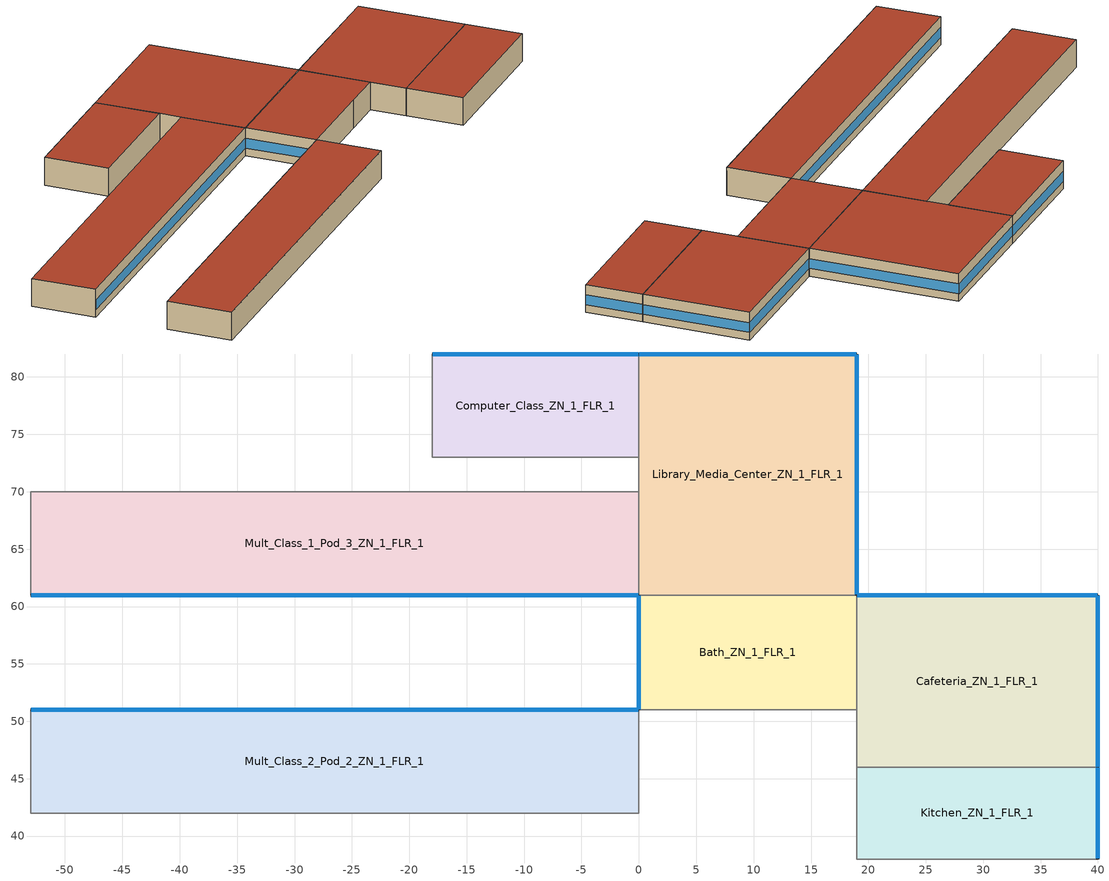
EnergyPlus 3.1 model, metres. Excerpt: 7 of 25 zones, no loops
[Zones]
Mult_Class_2_Pod_2_ZN_1_FLR_1
 floor ground (Unheated - 4in Slab with Carpet_Ext-slab): -53,51 0,51 0,42 -53,42 z0
 wall outside (Steel-Framed_R-13_Ext-wall): 0,51 -53,51 z0:4
 wall to Corridor_Pod_2_ZN_1_FLR_1 (Standard_Int-Wall): -53,42 0,42 z0:4
 wall to Main_Corridor_ZN_1_FLR_1 (Standard_Int-Wall): 0,42 0,51 z0:4
 wall to Corner_Class_2_Pod_2_ZN_1_FLR_1 (Standard_Int-Wall): -53,51 -53,42 z0:4
 window (std_window_UValue_3.237_SHGC_0.39_VT_0.622): -0.05,51 -52.95,51 z1.1:2.5
 roof outside (IEAD_R-15 ci_Roof): -53,42 0,42 0,51 -53,51 z4
Mult_Class_1_Pod_3_ZN_1_FLR_1
 floor ground (Unheated - 4in Slab with Carpet_Ext-slab): -53,70 0,70 0,61 -53,61 z0
 wall outside (Steel-Framed_R-13_Ext-wall): -53,61 0,61 z0:4
 wall to Library_Media_Center_ZN_1_FLR_1 (Standard_Int-Wall): 0,61 0,70 z0:4
 wall to Corridor_Pod_3_ZN_1_FLR_1 (Standard_Int-Wall): 0,70 -53,70 z0:4
 wall to Corner_Class_1_Pod_3_ZN_1_FLR_1 (Standard_Int-Wall): -53,70 -53,61 z0:4
 window (std_window_UValue_3.237_SHGC_0.25_VT_0.318): -52.95,61 -0.05,61 z1.1:2.5
 roof outside (IEAD_R-15 ci_Roof): -53,61 0,61 0,70 -53,70 z4
Computer_Class_ZN_1_FLR_1
 floor ground (Unheated - 4in Slab with Carpet_Ext-slab): -18,82 0,82 0,73 -18,73 z0
 wall outside (Steel-Framed_R-13_Ext-wall): 0,82 -18,82 z0:4
 wall to Corridor_Pod_3_ZN_1_FLR_1 (Standard_Int-Wall): -18,73 0,73 z0:4
 wall to Library_Media_Center_ZN_1_FLR_1 (Standard_Int-Wall): 0,73 0,82 z0:4
 wall to Mult_Class_2_Pod_3_ZN_1_FLR_1 (Standard_Int-Wall): -18,82 -18,73 z0:4
 window (std_window_UValue_3.237_SHGC_0.39_VT_0.622): -0.05,82 -17.95,82 z1.1:2.51
 roof outside (IEAD_R-15 ci_Roof): -18,73 0,73 0,82 -18,82 z4
Bath_ZN_1_FLR_1
 floor ground (Unheated - 4in Slab with Carpet_Ext-slab): 0,61 19,61 19,51 0,51 z0
 wall outside (Steel-Framed_R-13_Ext-wall): 0,61 0,51 z0:4
 wall to Main_Corridor_ZN_1_FLR_1 (Standard_Int-Wall): 0,51 13,51 z0:4
 wall to Mech_ZN_1_FLR_1 (Standard_Int-Wall): 13,51 19,51 z0:4
 wall to Cafeteria_ZN_1_FLR_1 (Standard_Int-Wall): 19,51 19,61 z0:4
 wall to Library_Media_Center_ZN_1_FLR_1 (Standard_Int-Wall): 19,61 0,61 z0:4
 window (std_window_UValue_3.237_SHGC_0.25_VT_0.318_west): 0,60.95 0,51.05 z1.1:2.51
 roof outside (IEAD_R-15 ci_Roof): 0,51 19,51 19,61 0,61 z4
Kitchen_ZN_1_FLR_1
 floor ground (Unheated - 4in Slab with Carpet_Ext-slab): 19,46 40,46 40,38 19,38 z0
 wall outside (Steel-Framed_R-13_Ext-wall): 40,38 40,46 z0:4
 wall to Gym_ZN_1_FLR_1 (Standard_Int-Wall): 19,38 40,38 z0:4
 wall to Cafeteria_ZN_1_FLR_1 (Standard_Int-Wall): 40,46 19,46 z0:4
 wall to Mech_ZN_1_FLR_1 (Standard_Int-Wall): 19,46 19,38 z0:4
 window (std_window_UValue_3.237_SHGC_0.25_VT_0.318_east): 40,38.05 40,45.95 z1.1:2.52
 roof outside (IEAD_R-15 ci_Roof): 19,38 40,38 40,46 19,46 z4
Cafeteria_ZN_1_FLR_1
 floor ground (Unheated - 4in Slab with Carpet_Ext-slab): 19,61 40,61 40,46 19,46 z0
 wall outside (Steel-Framed_R-13_Ext-wall): 40,46 40,61 19,61 z0:4
 wall to Mech_ZN_1_FLR_1 (Standard_Int-Wall): 19,51 19,46 z0:4
 window (std_window_UValue_3.237_SHGC_0.25_VT_0.318_east): 40,46.05 40,60.95 z1.1:2.51
 window (std_window_UValue_3.237_SHGC_0.39_VT_0.622): 39.95,61 19.05,61 z1.1:2.51
 roof outside (IEAD_R-15 ci_Roof): 19,46 40,46 40,61 19,61 z4
Library_Media_Center_ZN_1_FLR_1
 floor ground (Unheated - 4in Slab with Carpet_Ext-slab): 0,82 19,82 19,61 0,61 z0
 wall outside (Steel-Framed_R-13_Ext-wall): 19,61 19,82 0,82 z0:4
 wall to Corridor_Pod_3_ZN_1_FLR_1 (Standard_Int-Wall): 0,73 0,70 z0:4
 window (std_window_UValue_3.237_SHGC_0.25_VT_0.318_east): 19,61.05 19,81.95 z1.1:2.51
 window (std_window_UValue_3.237_SHGC_0.39_VT_0.622): 18.95,82 0.05,82 z1.1:2.51
 roof outside (IEAD_R-15 ci_Roof): 0,61 19,61 19,82 0,82 z4
[Building]
Benchmark Primary School New V1.1_3.1: North Axis=0; Terrain=City; Loads Convergence Tolerance Value=0.04; Temperature Convergence Tolerance Value=0.2; Solar Distribution=FullInteriorAndExterior; Maximum Number of Warmup Days=25
[Site:Location]
USA CA-LOS ANGELES: Latitude {deg}=33.92; Longitude {deg}=-118.4; Time Zone {hr}=-8; Elevation {m}=32
[Site:GroundTemperature:BuildingSurface]
20.133, 20.114, 20.098, 20.195, 20.555, 20.958, 22.367, 22.7, 22.775, 21.957, 20.592, 20.216
[Site:WaterMainsTemperature]
Calculation Method=CORRELATION; Annual Average Outdoor Air Temperature {C}=16.64; Maximum Difference In Monthly Average Outdoor Air Temperatures {deltaC}=6.8
[SizingPeriod:DesignDay] Barometric Pressure {Pa}=100941; Rain {0-no,1-yes}=0; Snow on ground {0-no,1-yes}=0; Day of Month=21; Daylight Savings Time Indicator=0; Humidity Indicating Type=WetBulb
Name | Maximum Dry-Bulb Temperature {C} | Daily Temp Range {C} | Humidity Indicating Conditions at Maximum Dry-Bulb | Wind Speed {m/s} design conditions vs. traditional 6.71 m/s (15 mph) | Wind Direction {Degrees; N=0, S=180} | Clearness {0.0 to 1.1} | Month | Day Type | Wind Speed {m/s} design conditions vs. traditional 3.35 m/s (7mph)
LOS_ANGELES Ann Htg 99.6% Condns DB | 6.6 | 0 | 6.6 | 2.5 | 80 | 0 | 1 | WinterDesignDay
LOS_ANGELES Ann Clg .4% Condns DB=>MWB | 29 | 6 | 17.9 |  | 250 | 1 | 8 | SummerDesignDay | 4.2
LOS_ANGELES Ann Clg .4% Condns WB=>MDB | 25.5 | 6 | 21.1 |  | 250 | 1 | 8 | SummerDesignDay | 4.2
[WindowMaterial:Glazing] Optical Data Type=SpectralAverage; Thickness=0.003; Infrared Transmittance at Normal Incidence=0; Front Side Infrared Hemispherical Emissivity=0.9; Back Side Infrared Hemispherical Emissivity=0.9; Conductivity=0.0199; Dirt Correction Factor for Solar and Visible Transmittance=1; Solar Diffusing=No
Name | Solar Transmittance at Normal Incidence | Front Side Solar Reflectance at Normal Incidence | Back Side Solar Reflectance at Normal Incidence | Visible Transmittance at Normal Incidence | Front Side Visible Reflectance at Normal Incidence | Back Side Visible Reflectance at Normal Incidence
Theoretical Glass [68] | 0.2442 | 0.7058 | 0.7058 | 0.3192 | 0.6308 | 0.6308
Theoretical Glass [69] | 0.3832 | 0.5668 | 0.5668 | 0.6216 | 0.3284 | 0.3284
[Material] Thermal Absorptance=0.9
Name | Roughness | Thickness | Conductivity | Density | Specific Heat | Solar Absorptance | Visible Absorptance | Thickness {m} | Conductivity {W/m-K} | Density {kg/m3} | Specific Heat {J/kg-K}
Roof Membrane | VeryRough | 0.0095 | 0.16 | 1121.29 | 1460 | 0.7 | 0.7
Roof Insulation | MediumRough | 0.125 | 0.049 | 265 | 836.8 | 0.7 | 0.7
Metal Decking | MediumSmooth | 0.0015 | 45.006 | 7680 | 418.4 | 0.7 | 0.3
GP01 1/2 GYPSUM | Smooth | 0.0127 | 0.16 | 800 | 1090 | 0.7 | 0.5
Wall Insulation [1] | MediumRough | 0.0373 | 0.045 | 265 | 836.8 | 0.7 | 0.7
1/2IN Gypsum | Smooth | 0.0127 | 0.16 | 784.9 | 830 | 0.92 | 0.92
MAT-CC05 4 HW CONCRETE | Rough | 0.1016 | 1.311 | 2240 | 836.8 | 0.7 | 0.7
Std Wood 6inch | MediumSmooth |  |  |  |  | 0.7 | 0.7 | 0.15 | 0.12 | 540 | 1210
[Material:NoMass] Thermal Absorptance=0.9; Solar Absorptance=0.7
Name | Roughness | Thermal Resistance {(m2-K)/W} | Visible Absorptance
MAT-SHEATH | Rough | 0.3626 | 0.7
CP02 CARPET PAD | VeryRough | 0.2165 | 0.8
[Construction]
InteriorFurnishings: Std Wood 6inch
std_window_UValue_3.237_SHGC_0.25_VT_0.318; std_window_UValue_3.237_SHGC_0.25_VT_0.318_east; std_window_UValue_3.237_SHGC_0.25_VT_0.318_west: Theoretical Glass [68]
std_window_UValue_3.237_SHGC_0.39_VT_0.622: Theoretical Glass [69]
IEAD_R-15 ci_Roof: Roof Membrane, Roof Insulation, Metal Decking
Standard_Int-Wall: GP01 1/2 GYPSUM, GP01 1/2 GYPSUM
Steel-Framed_R-13_Ext-wall: MAT-SHEATH, Wall Insulation [1], 1/2IN Gypsum
Unheated - 4in Slab with Carpet_Ext-slab: MAT-CC05 4 HW CONCRETE, CP02 CARPET PAD
[Zone] Type=1; Multiplier=1; Ceiling Height=4; Part of Total Floor Area=Yes
Name | Volume
Mult_Class_2_Pod_2_ZN_1_FLR_1; Mult_Class_1_Pod_3_ZN_1_FLR_1 | 1908
Computer_Class_ZN_1_FLR_1 | 648
Bath_ZN_1_FLR_1 | 760
Kitchen_ZN_1_FLR_1 | 672
Cafeteria_ZN_1_FLR_1 | 1260
Library_Media_Center_ZN_1_FLR_1 | 1596
[InternalMass] Construction=InteriorFurnishings
Name | Zone | Surface Area
Mult_Class_2_Pod_2_ZN_1_FLR_1_InternalMass_1 | Mult_Class_2_Pod_2_ZN_1_FLR_1 | 954
Mult_Class_1_Pod_3_ZN_1_FLR_1_InternalMass_1 | Mult_Class_1_Pod_3_ZN_1_FLR_1 | 954
Computer_Class_ZN_1_FLR_1_InternalMass_1 | Computer_Class_ZN_1_FLR_1 | 324
Bath_ZN_1_FLR_1_InternalMass_1 | Bath_ZN_1_FLR_1 | 380
Kitchen_ZN_1_FLR_1_InternalMass_1 | Kitchen_ZN_1_FLR_1 | 336
Cafeteria_ZN_1_FLR_1_InternalMass_1 | Cafeteria_ZN_1_FLR_1 | 630
Library_Media_Center_ZN_1_FLR_1_InternalMass_1 | Library_Media_Center_ZN_1_FLR_1 | 798
[ZoneInfiltration:DesignFlowRate] Schedule=INFIL_SCH; Design Volume Flow Rate Calculation Method=Flow/Zone; Constant Term Coefficient=1; Temperature Term Coefficient=0; Velocity Term Coefficient=0; Velocity Squared Term Coefficient=0
Name | Zone | Design Flow Rate {m3/s}
Mult_Class_2_Pod_2_ZN_1_FLR_1_Infiltration | Mult_Class_2_Pod_2_ZN_1_FLR_1 | 0.2067
Mult_Class_1_Pod_3_ZN_1_FLR_1_Infiltration | Mult_Class_1_Pod_3_ZN_1_FLR_1 | 0.2067
Computer_Class_ZN_1_FLR_1_Infiltration | Computer_Class_ZN_1_FLR_1 | 0.0702
Bath_ZN_1_FLR_1_Infiltration | Bath_ZN_1_FLR_1 | 0.0697
Kitchen_ZN_1_FLR_1_Infiltration | Kitchen_ZN_1_FLR_1 | 0.0597
Cafeteria_ZN_1_FLR_1_Infiltration | Cafeteria_ZN_1_FLR_1 | 0.14
Library_Media_Center_ZN_1_FLR_1_Infiltration | Library_Media_Center_ZN_1_FLR_1 | 0.1685
[People] Number of People Calculation Method=People; Fraction Radiant=0.3; User Specified Sensible Fraction=AUTOCALCULATE; Activity Level Schedule=ACTIVITY_SCH; Enable ASHRAE 55 Comfort Warnings=No; MRT Calculation=ZoneAveraged; Work Efficiency Schedule=WORK_EFF_SCH; Clothing Schedule=CLOTHING_SCH; Air Velocity Schedule=AIR_VELO_SCH; Thermal Comfort Report=FANGER
Name | Zone | Schedule | Number of People
Mult_Class_2_Pod_2_ZN_1_FLR_1 People | Mult_Class_2_Pod_2_ZN_1_FLR_1 | BLDG_OCC_SCH | 119.25
Mult_Class_1_Pod_3_ZN_1_FLR_1 People | Mult_Class_1_Pod_3_ZN_1_FLR_1 | BLDG_OCC_SCH | 119.25
Computer_Class_ZN_1_FLR_1 People | Computer_Class_ZN_1_FLR_1 | BLDG_OCC_SCH_Extend | 48.6
Bath_ZN_1_FLR_1 People | Bath_ZN_1_FLR_1 | BLDG_OCC_SCH | 1.9
Kitchen_ZN_1_FLR_1 People | Kitchen_ZN_1_FLR_1 | BLDG_OCC_SCH | 25.2
Cafeteria_ZN_1_FLR_1 People | Cafeteria_ZN_1_FLR_1 | BLDG_OCC_SCH_Cafeteria | 226.044
Library_Media_Center_ZN_1_FLR_1 People | Library_Media_Center_ZN_1_FLR_1 | BLDG_OCC_SCH | 91.77
[Lights] Schedule=BLDG_LIGHT_SCH; Design Level Calculation Method=LightingLevel; Return Air Fraction=0; Fraction Radiant=0.37; Fraction Visible=0.2; Fraction Replaceable=1; Return Air Fraction is Calculated from Plenum Temperature=No
Name | Zone | Design Level {W}
Mult_Class_2_Pod_2_ZN_1_FLR_1_Lights | Mult_Class_2_Pod_2_ZN_1_FLR_1 | 7183.62
Mult_Class_1_Pod_3_ZN_1_FLR_1_Lights | Mult_Class_1_Pod_3_ZN_1_FLR_1 | 7183.62
Computer_Class_ZN_1_FLR_1_Lights | Computer_Class_ZN_1_FLR_1 | 2439.72
Bath_ZN_1_FLR_1_Lights | Bath_ZN_1_FLR_1 | 1839.2
Kitchen_ZN_1_FLR_1_Lights | Kitchen_ZN_1_FLR_1 | 2168.88
Cafeteria_ZN_1_FLR_1_Lights | Cafeteria_ZN_1_FLR_1 | 4743.9
Library_Media_Center_ZN_1_FLR_1_Lights | Library_Media_Center_ZN_1_FLR_1 | 5586
[ElectricEquipment] Design Level Calculation Method=EquipmentLevel
Name | Zone | Schedule | Design Level {W} | Fraction Latent | Fraction Radiant | Fraction Lost
Mult_Class_2_Pod_2_ZN_1_FLR_1_PlugMisc_Equip | Mult_Class_2_Pod_2_ZN_1_FLR_1 | BLDG_EQUIP_SCH | 7155 | 0 | 0.5 | 0
Mult_Class_1_Pod_3_ZN_1_FLR_1_PlugMisc_Equip | Mult_Class_1_Pod_3_ZN_1_FLR_1 | BLDG_EQUIP_SCH | 7155 | 0 | 0.5 | 0
Computer_Class_ZN_1_FLR_1_PlugMisc_Equip | Computer_Class_ZN_1_FLR_1 | BLDG_EQUIP_SCH | 3240 | 0 | 0.5 | 0
Bath_ZN_1_FLR_1_PlugMisc_Equip | Bath_ZN_1_FLR_1 | BLDG_EQUIP_SCH | 760 | 0 | 0.5 | 0
Kitchen_ZN_1_FLR_1_MiscElec_Equip | Kitchen_ZN_1_FLR_1 | KITCHEN_ELEC_EQUIP_SCH | 31995.6 | 0.25 | 0.3 | 0.2
Kitchen_ZN_1_FLR_1_ExhFan_Equip | Kitchen_ZN_1_FLR_1 | Kitchen_Exhaust_SCH | 1311.07 | 0 | 0 | 1
Cafeteria_ZN_1_FLR_1_PlugMisc_Equip | Cafeteria_ZN_1_FLR_1 | KITCHEN_ELEC_EQUIP_SCH | 7997.85 | 0 | 0.5 | 0
Library_Media_Center_ZN_1_FLR_1_PlugMisc_Equip | Library_Media_Center_ZN_1_FLR_1 | BLDG_EQUIP_SCH | 5985 | 0 | 0.5 | 0
[GasEquipment]
Kitchen_ZN_1_FLR_1_MiscGas_Equip: Zone=Kitchen_ZN_1_FLR_1; Schedule=KITCHEN_GAS_EQUIP_SCH; Design Level Calculation Method=EquipmentLevel; Design Level {W}=240425; Fraction Latent=0.1; Fraction Radiant=0.2; Fraction Lost=0.7
[ZoneMixing]
Kitchen_ZN_1_FLR_1 Exhaust Fanmixing_0: Zone=Kitchen_ZN_1_FLR_1; Schedule=Hours_of_operation; Design Flow Rate Calculation Method=Flow/Zone; Design Flow Rate=2.2604; Source Zone=Cafeteria_ZN_1_FLR_1; Delta Temperature=0
[Exterior:Lights]
Exterior Facade Lighting: Schedule=ALWAYS_ON; Design Level=3925; Control Option=AstronomicalClock
[Schedule:Compact]
BLDG_LIGHT_SCH: Through: 6/30, For: Weekdays SummerDesignDay, Until: 07:00, 0.1773, Until: 21:00, 0.9, Until: 24:00, 0.1773, For: WeekEnds WinterDesignDay Holidays AllOtherDays, Until: 24:00, 0.1773, Through: 9/1, For: Weekdays SummerDesignDay, Until: 08:00, 0.1773, Until: 20:00, 0.5, Until: 24:00, 0.1773, For: WeekEnds WinterDesignDay Holidays AllOtherDays, Until: 24:00, 0.1773, Through: 12/31, For: Weekdays SummerDesignDay, Until: 07:00, 0.1773, Until: 21:00, 0.9, Until: 24:00, 0.1773, For: WeekEnds WinterDesignDay Holidays AllOtherDays, Until: 24:00, 0.1773
BLDG_EQUIP_SCH: Through: 6/30, For: Weekdays SummerDesignDay, Until: 08:00, 0.35, Until: 17:00, 0.95, Until: 24:00, 0.35, For: WeekEnds WinterDesignDay Holidays AllOtherDays, Until: 24:00, 0.35, Through: 9/1, For: Weekdays SummerDesignDay, Until: 08:00, 0.25, Until: 17:00, 0.5, Until: 24:00, 0.25, For: WeekEnds WinterDesignDay Holidays AllOtherDays, Until: 24:00, 0.25, Through: 12/31, For: Weekdays SummerDesignDay, Until: 08:00, 0.35, Until: 17:00, 0.95, Until: 24:00, 0.35, For: WeekEnds WinterDesignDay Holidays AllOtherDays, Until: 24:00, 0.35
KITCHEN_ELEC_EQUIP_SCH: Through: 6/30, For: Weekdays SummerDesignDay, Until: 08:00, 0.1, Until: 10:00, 0.15, Until: 13:00, 0.25, Until: 15:00, 0.15, Until: 24:00, 0.1, For: WeekEnds WinterDesignDay Holidays AllOtherDays, Until: 24:00, 0.1, Through: 9/1, For: Weekdays SummerDesignDay, Until: 08:00, 0.1, Until: 10:00, 0.15, Until: 13:00, 0.25, Until: 15:00, 0.15, Until: 24:00, 0.1, For: WeekEnds WinterDesignDay Holidays AllOtherDays, Until: 24:00, 0.1, Through: 12/31, For: Weekdays SummerDesignDay, Until: 08:00, 0.1, Until: 10:00, 0.15, Until: 13:00, 0.25, Until: 15:00, 0.15, Until: 24:00, 0.1, For: WeekEnds WinterDesignDay Holidays AllOtherDays, Until: 24:00, 0.1
KITCHEN_GAS_EQUIP_SCH: Through: 6/30, For: Weekdays SummerDesignDay, Until: 08:00, 0.02, Until: 10:00, 0.15, Until: 13:00, 0.2, Until: 15:00, 0.1, Until: 24:00, 0.02, For: WeekEnds WinterDesignDay Holidays AllOtherDays, Until: 24:00, 0.02, Through: 9/1, For: Weekdays SummerDesignDay, Until: 08:00, 0.02, Until: 10:00, 0.15, Until: 13:00, 0.2, Until: 15:00, 0.1, Until: 24:00, 0.02, For: WeekEnds WinterDesignDay Holidays AllOtherDays, Until: 24:00, 0.02, Through: 12/31, For: Weekdays SummerDesignDay, Until: 08:00, 0.02, Until: 10:00, 0.15, Until: 13:00, 0.2, Until: 15:00, 0.1, Until: 24:00, 0.02, For: WeekEnds WinterDesignDay Holidays AllOtherDays, Until: 24:00, 0.02
BLDG_OCC_SCH: Through: 6/15, For: Weekdays SummerDesignDay, Until: 08:00, 0, Until: 16:00, 0.75, Until: 21:00, 0.15, Until: 24:00, 0, For: WeekEnds WinterDesignDay Holidays AllOtherDays, Until: 24:00, 0, Through: 9/15, For: Weekdays SummerDesignDay, Until: 08:00, 0, Until: 16:00, 0.15, Until: 21:00, 0.15, Until: 24:00, 0, For: WeekEnds WinterDesignDay Holidays AllOtherDays, Until: 24:00, 0, Through: 12/31, For: Weekdays SummerDesignDay, Until: 08:00, 0, Until: 16:00, 0.75, Until: 21:00, 0.15, Until: 24:00, 0, For: WeekEnds WinterDesignDay Holidays AllOtherDays, Until: 24:00, 0
BLDG_OCC_SCH_Extend: Through: 6/30, For: Weekdays SummerDesignDay, Until: 08:00, 0, Until: 16:00, 0.75, Until: 21:00, 0.75, Until: 24:00, 0, For: WeekEnds WinterDesignDay Holidays AllOtherDays, Until: 24:00, 0, Through: 9/1, For: Weekdays SummerDesignDay, Until: 08:00, 0, Until: 17:00, 0.5, Until: 21:00, 0.5, Until: 24:00, 0, For: WeekEnds WinterDesignDay Holidays AllOtherDays, Until: 24:00, 0, Through: 12/31, For: Weekdays SummerDesignDay, Until: 08:00, 0, Until: 17:00, 0.75, Until: 21:00, 0.75, Until: 24:00, 0, For: WeekEnds WinterDesignDay Holidays AllOtherDays, Until: 24:00, 0
BLDG_OCC_SCH_Cafeteria: Through: 6/30, For: Weekdays SummerDesignDay, Until: 09:00, 0, Until: 15:00, 0.95, Until: 20:00, 0.35, Until: 24:00, 0, For: WeekEnds WinterDesignDay Holidays AllOtherDays, Until: 24:00, 0, Through: 9/1, For: Weekdays SummerDesignDay, Until: 09:00, 0, Until: 17:00, 0.15, Until: 19:00, 0.35, Until: 24:00, 0, For: WeekEnds WinterDesignDay Holidays AllOtherDays, Until: 24:00, 0, Through: 12/31, For: Weekdays SummerDesignDay, Until: 09:00, 0, Until: 15:00, 0.95, Until: 20:00, 0.35, Until: 24:00, 0, For: WeekEnds WinterDesignDay Holidays AllOtherDays, Until: 24:00, 0
INFIL_SCH: Through: 12/31, For: AllDays, Until: 07:00, 1, Until: 21:00, 0.5, Until: 24:00, 1
ALWAYS_ON: Through: 12/31, For: AllDays, Until: 24:00, 1
WORK_EFF_SCH: Through: 12/31, For: AllDays, Until: 24:00, 0
AIR_VELO_SCH: Through: 12/31, For: AllDays, Until: 24:00, 0.2
CLOTHING_SCH: Through: 04/30, For: AllDays, Until: 24:00, 1.1, Through: 09/30, For: AllDays, Until: 24:00, 0.6, Through: 12/31, For: AllDays, Until: 24:00, 1.1
Kitchen_Exhaust_SCH: Through: 6/30, For: Weekdays SummerDesignDay, Until: 08:00, 0, Until: 17:00, 1, Until: 24:00, 0, For: WeekEnds WinterDesignDay Holidays AllOtherDays, Until: 24:00, 0, Through: 9/1, For: Weekdays, Until: 08:00, 0, Until: 17:00, 0.35, Until: 21:00, 1, Until: 24:00, 0, For: WeekEnds Holidays AllOtherDays, Until: 24:00, 0, Through: 12/31, For: Weekdays, Until: 08:00, 0, Until: 16:00, 0.35, Until: 21:00, 0.95, Until: 24:00, 0, For: WeekEnds Holidays AllOtherDays, Until: 24:00, 0
Hours_of_operation: Through: 12/31, For: Weekdays SummerDesignDay, Until: 07:00, 0, Until: 21:00, 1, Until: 24:00, 0, For: WeekEnds WinterDesignDay Holidays AllOtherDays, Until: 24:00, 0
ACTIVITY_SCH: Through: 12/31, For: AllDays, Until: 24:00, 120
